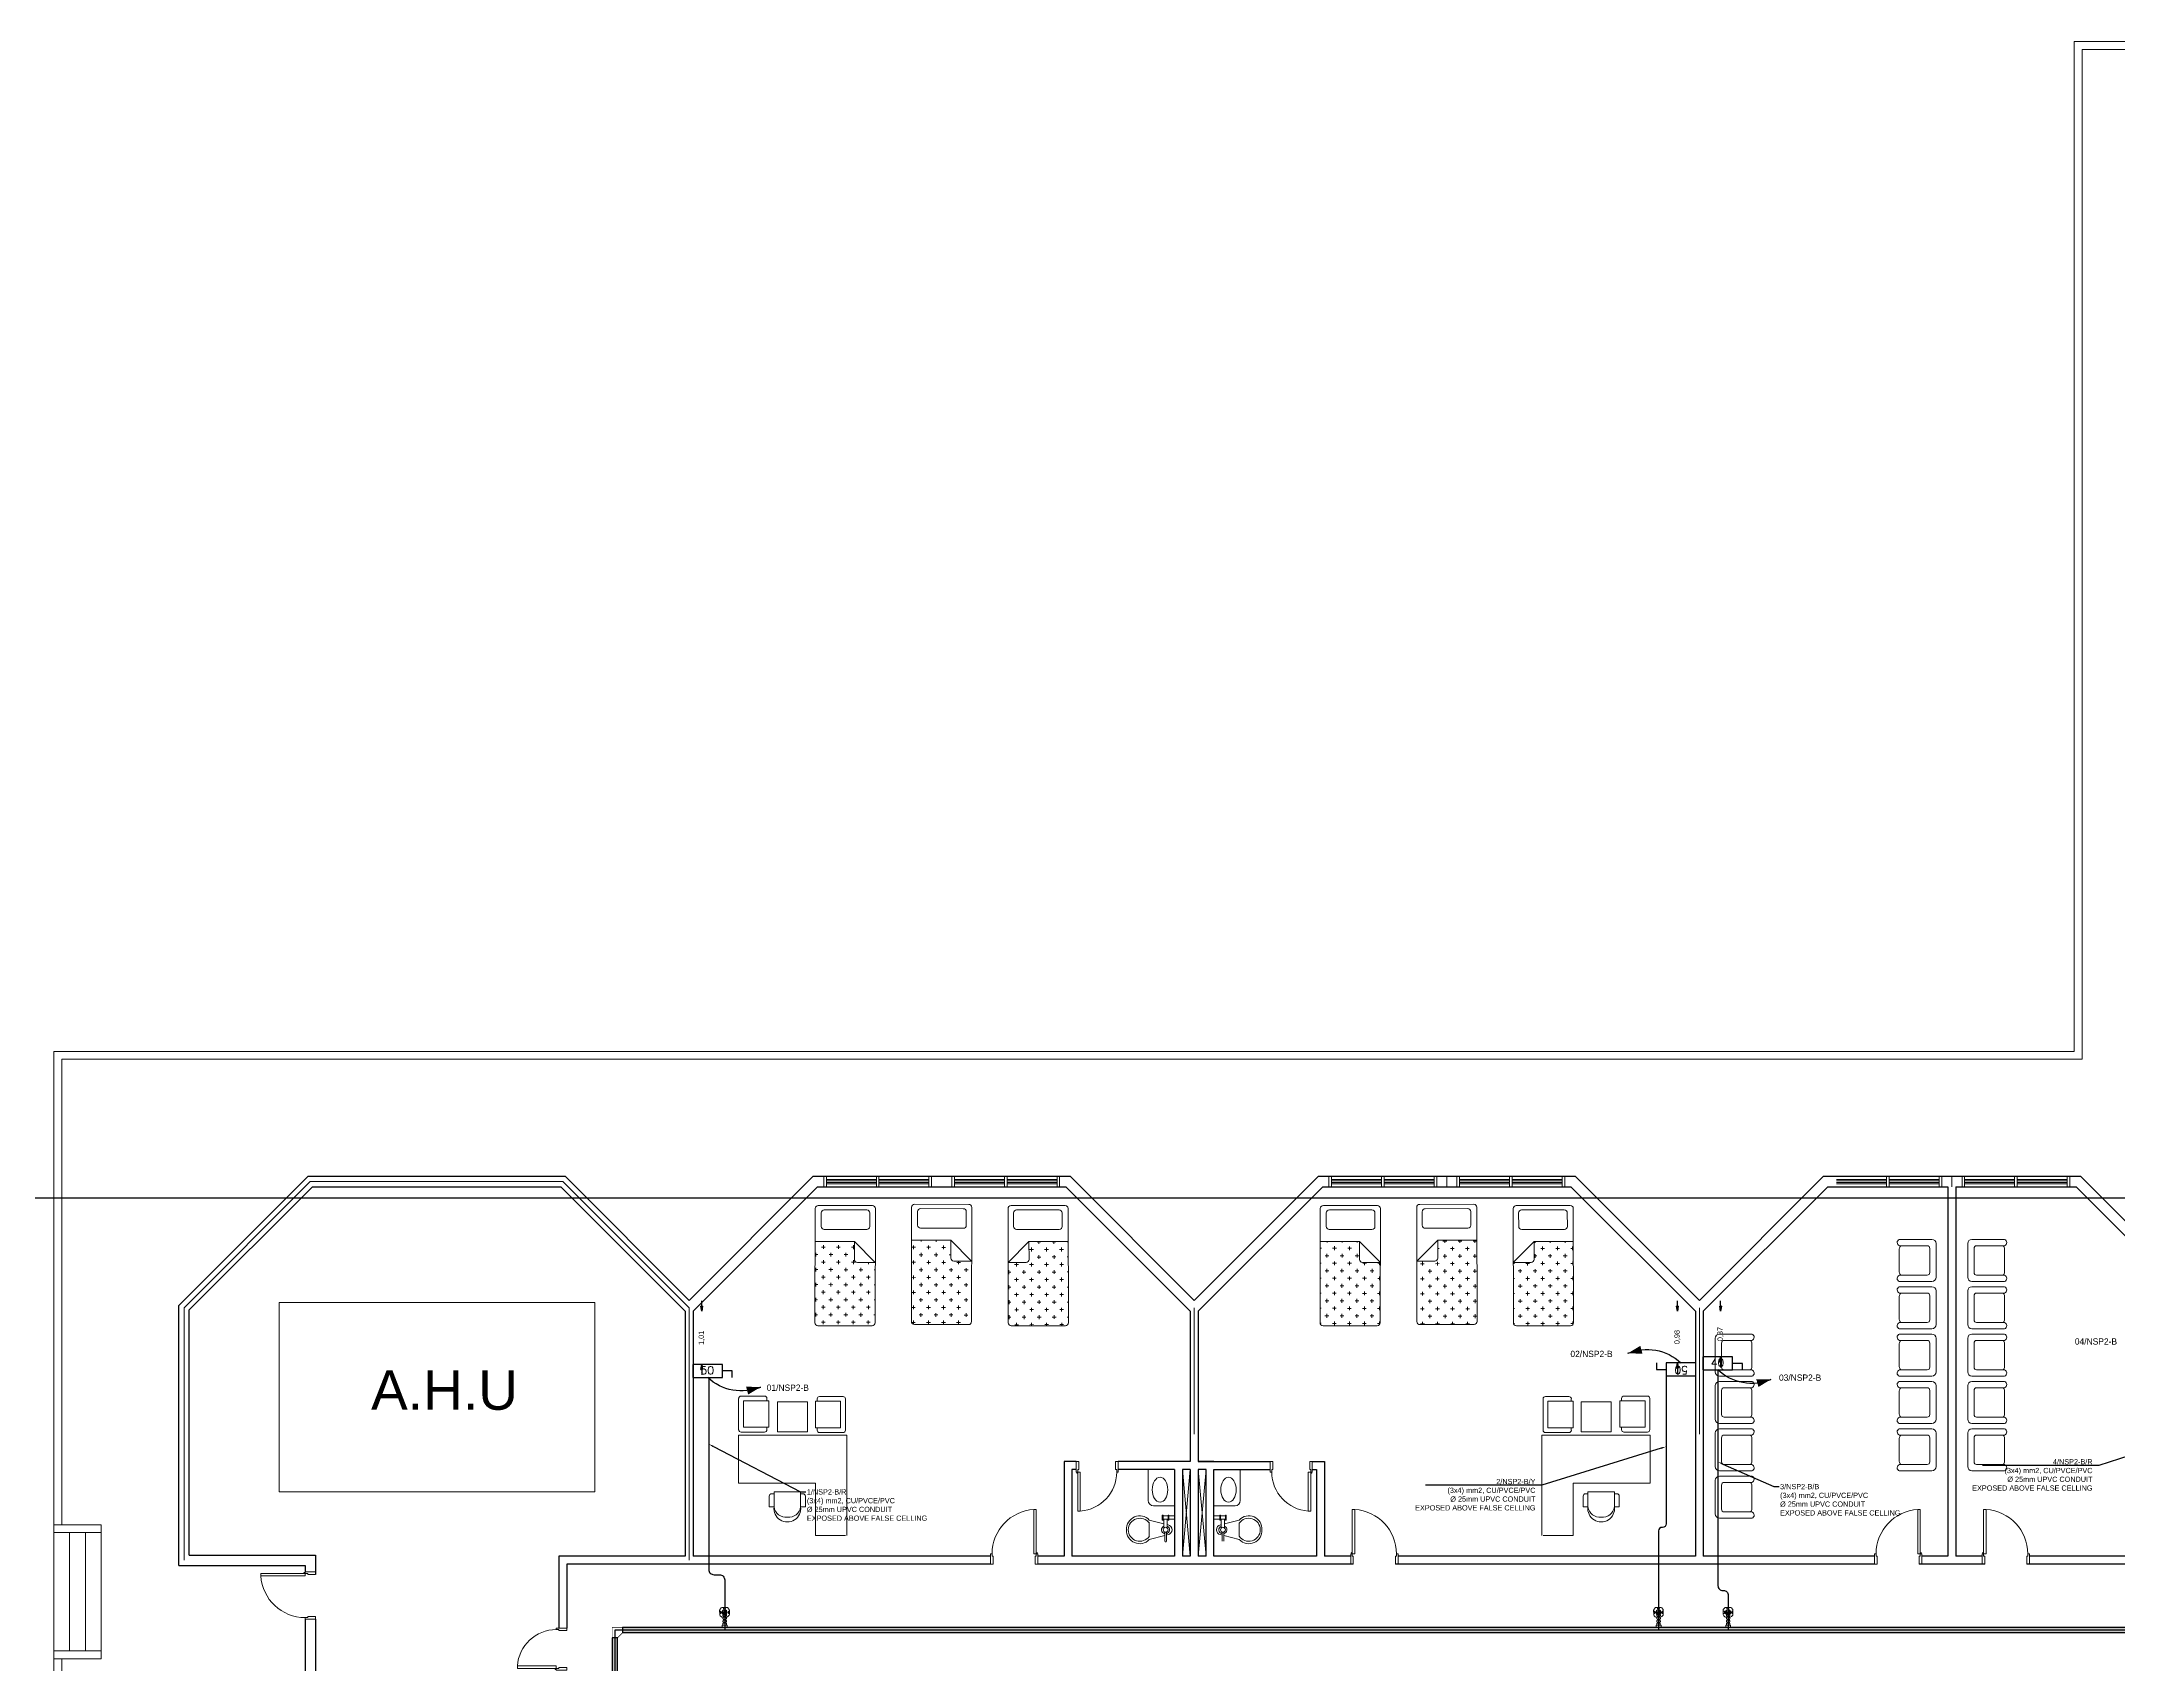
# Model space of a CAD drawing. Extents: x -15 to 163, y 313 to 399.
# Drawn here: x 5.09 to 44.56, y 368.22 to 399.07 of the extents above; entities that cross this region are included whole.
import ezdxf
from ezdxf import colors
from ezdxf.entities.mleader import LeaderData, LeaderLine
from ezdxf.enums import TextEntityAlignment as Align
from ezdxf.math import Vec2, Vec3

# ---------------------------------------------------------------- set-up
doc = ezdxf.new("R2010")
doc.units = 0
doc.header["$LTSCALE"] = 0.15
doc.linetypes.add('CONTINOUS', pattern=[0])
doc.layers.get('0').update_dxf_attribs({"color": 252})
doc.layers.get('Defpoints').update_dxf_attribs({"color": 252})
for name, color, linetype in [('0 BDH', 252, 'Continuous'), ('0 CABLE TRAY', 252, 'Continuous'), ('0 DISCON', 252, 'Continuous'), ('0 sockets', 252, 'Continuous'), ('AUTOINCR', 7, 'Continuous'), ('bound', 252, 'Continuous'), ('CIRCUIT_PRO_LAYER', 7, 'Continuous'), ('CPTOOLS-TRAY', 1, 'Continuous'), ('E-SWIT-AIR', 6, 'Continuous'), ('TEXT', 3, 'Continuous')]:
    doc.layers.add(name, color=color, linetype=linetype)
for name, color, linetype, lineweight in [('0 LEGEND', 140, 'Continuous', 0), ('anal', 252, 'Continuous', 20), ('DOOR', 252, 'Continuous', 20), ('FUR', 252, 'Continuous', 9), ('TMG-LC-ACCEORISE', 1, 'Continuous', 0), ('wall', 252, 'Continuous', 30)]:
    doc.layers.add(name, color=color, linetype=linetype, lineweight=lineweight)
doc.styles.add('ROMAND', font='ROMAND.SHX')
doc.dimstyles.new('ISO-25', dxfattribs={"dimtxt": 0.1, "dimasz": 0.1, "dimexe": 0, "dimexo": 0, "dimtad": 0, "dimtxsty": 'Standard', "dimblk": 'CLOSED', "dimcen": 2.5, "dimse1": 1, "dimse2": 1, "dimclrd": 1, "dimadec": 0, "dimazin": 0, "dimtfac": 1, "dimtix": 1, "dimtofl": 0, "dimtmove": 1, "dimatfit": 0, "dimfxl": 1, "dimarcsym": 0})

# ---------------------------------------------------------------- blocks, each defined once
blk = doc.blocks.new('SEAT02')
at = {"layer": 'FUR'}
for p, q in [((0.7, 0.4), (0.08, 0.4)), ((0, 0.32), (0, -0.32)), ((0.12, 0.23), (0.12, -0.23)), ((0.697, 0.28), (0.17, 0.28)), ((0.7, -0.22), (0.7, 0.22)), ((0.17, -0.28), (0.697, -0.28)), ((0.08, -0.4), (0.7, -0.4))]:
    blk.add_line(p, q, dxfattribs=at)
for centre, radius, start, end in [((0.08, 0.32), 0.08, 90, 180), ((0.677, 0.341), 0.0639, 288.8562, 68.5025), ((0.17, 0.23), 0.05, 90, 180), ((0.62, 0.22), 0.08, 0, 48.5904), ((0.08, -0.32), 0.08, 180, 270), ((0.17, -0.23), 0.05, 180, 270), ((0.62, -0.22), 0.08, 311.4096, 0), ((0.677, -0.341), 0.0639, 291.4975, 71.1438)]:
    blk.add_arc(centre, radius, start, end, dxfattribs=at)
blk = doc.blocks.new('A$C48FC3568')
at = {"layer": 'FUR'}
h = blk.add_hatch(dxfattribs=at)
h.set_pattern_fill('CROSS', color=256, scale=0.5, style=0)
h.set_pattern_definition([(0, (-34.60875, 58.23435), (0.125, -0.125), [0.0625, -0.1875]), (270, (-34.5775, 58.2656), (-0.125, -0.125), [0.0625, -0.1875])])
h.paths.add_polyline_path([(1.055, 0.703), (1.055, 1), (0.05, 1, 0.414214), (0, 0.95), (0, 0.05, 0.414214), (0.05, 0), (1.402, 0), (1.402, 0.653), (1.105, 0.653, -0.414214)])
for p, q in [((0, 0.95), (0, 0.05)), ((1.95, 1), (0.05, 1)), ((1.402, 0.653), (1.055, 1)), ((1.055, 1), (1.055, 0.703)), ((1.602, 0.859), (1.602, 0.15)), ((1.877, 0.909), (1.652, 0.909)), ((1.927, 0.15), (1.927, 0.859)), ((2, 0.05), (2, 0.95)), ((1.402, 0.653), (1.105, 0.653)), ((1.402, 0), (1.402, 0.653)), ((1.652, 0.1), (1.877, 0.1)), ((0.05, 0), (1.95, 0))]:
    blk.add_line(p, q, dxfattribs=at)
for centre, start, end in [((0.05, 0.95), 90, 180), ((1.105, 0.703), 180, 270), ((1.652, 0.859), 90, 180), ((1.877, 0.859), 360, 90), ((1.95, 0.95), 360, 90), ((0.05, 0.05), 180, 270), ((1.652, 0.15), 180, 270), ((1.877, 0.15), 270, 0), ((1.95, 0.05), 270, 360)]:
    blk.add_arc(centre, 0.05, start, end, dxfattribs=at)
blk = doc.blocks.new('D90')
at = {"layer": 'DOOR'}
for points in [[(0.03, 0.2), (0.03, 1.04), (0.078, 1.04), (0.078, 0.2)], [(0.03, 0.2), (0, 0.2), (0, 0), (0.05, 0), (0.05, 0.15), (0.03, 0.15)], [(0.87, 0.2), (0.9, 0.2), (0.9, 0), (0.85, 0), (0.85, 0.15), (0.87, 0.15)]]:
    blk.add_lwpolyline(points, close=True, dxfattribs=at)
blk.add_circle((0.02, 0.21), 0.01, dxfattribs=at)
blk.add_arc((0.025, 0.197), 0.845, 0.2218, 86.3889, dxfattribs=at)
blk = doc.blocks.new('D80')
at = {"layer": 'DOOR'}
for points in [[(0.03, 0.2), (0.03, 0.94), (0.078, 0.94), (0.078, 0.2)], [(0.03, 0.2), (0, 0.2), (0, 0), (0.05, 0), (0.05, 0.15), (0.03, 0.15)], [(0.77, 0.2), (0.8, 0.2), (0.8, 0), (0.75, 0), (0.75, 0.15), (0.77, 0.15)]]:
    blk.add_lwpolyline(points, close=True, dxfattribs=at)
blk.add_circle((0.02, 0.21), 0.01, dxfattribs=at)
blk.add_arc((0.03, 0.2), 0.74, 0, 86.2769, dxfattribs=at)
blk = doc.blocks.new('ARCH')
at = {"layer": 'anal'}
for p, q in [((43.725, 387), (43.725, 399.075)), ((43.725, 399.075), (54.075, 399.075)), ((43.875, 387), (43.875, 398.925)), ((43.875, 398.925), (53.925, 398.925)), ((43.725, 379.875), (43.725, 387)), ((43.875, 379.725), (43.875, 387)), ((5.325, 377.4), (5.325, 379.875)), ((5.325, 379.875), (43.725, 379.875)), ((5.475, 377.4), (5.475, 379.725)), ((5.475, 379.725), (43.875, 379.725)), ((5.325, 326.925), (5.325, 377.4)), ((5.475, 370.875), (5.475, 377.4)), ((10.2, 377.4), (7.8, 375)), ((7.8, 375), (10.2, 377.4)), ((15, 377.4), (10.2, 377.4)), ((10.2, 377.4), (15, 377.4)), ((17.4, 375), (15, 377.4)), ((15, 377.4), (17.4, 375)), ((19.958, 377.4), (19.958, 377.5)), ((19.958, 377.4), (19.958, 377.3)), ((20.008, 377.5), (20.008, 377.3)), ((20.008, 377.44), (20.958, 377.44)), ((20.008, 377.415), (20.958, 377.415)), ((20.008, 377.4), (20.008, 377.3)), ((20.008, 377.385), (20.958, 377.385)), ((20.958, 377.5), (20.958, 377.3)), ((21.008, 377.5), (21.008, 377.3)), ((21.008, 377.44), (21.958, 377.44)), ((21.008, 377.415), (21.958, 377.415)), ((21.008, 377.385), (21.958, 377.385)), ((21.958, 377.5), (21.958, 377.3)), ((21.958, 377.4), (21.958, 377.3)), ((22.008, 377.4), (22.008, 377.5)), ((22.008, 377.4), (22.008, 377.3)), ((22.392, 377.4), (22.392, 377.5)), ((22.392, 377.4), (22.392, 377.3)), ((22.442, 377.5), (22.442, 377.3)), ((23.392, 377.44), (22.442, 377.44)), ((23.392, 377.415), (22.442, 377.415)), ((22.442, 377.4), (22.442, 377.3)), ((23.392, 377.385), (22.442, 377.385)), ((23.392, 377.5), (23.392, 377.3)), ((23.442, 377.5), (23.442, 377.3)), ((24.392, 377.44), (23.442, 377.44)), ((24.392, 377.415), (23.442, 377.415)), ((24.392, 377.385), (23.442, 377.385)), ((24.392, 377.5), (24.392, 377.3)), ((24.392, 377.4), (24.392, 377.3)), ((24.442, 377.4), (24.442, 377.5)), ((24.442, 377.4), (24.442, 377.3)), ((29.558, 377.4), (29.558, 377.5)), ((29.558, 377.4), (29.558, 377.3)), ((29.608, 377.5), (29.608, 377.3)), ((29.608, 377.44), (30.558, 377.44)), ((29.608, 377.415), (30.558, 377.415)), ((29.608, 377.4), (29.608, 377.3)), ((29.608, 377.385), (30.558, 377.385)), ((30.558, 377.5), (30.558, 377.3)), ((30.608, 377.5), (30.608, 377.3)), ((30.608, 377.44), (31.558, 377.44)), ((30.608, 377.415), (31.558, 377.415)), ((30.608, 377.385), (31.558, 377.385)), ((31.558, 377.5), (31.558, 377.3)), ((31.558, 377.4), (31.558, 377.3)), ((31.608, 377.4), (31.608, 377.5)), ((31.608, 377.5), (31.992, 377.5)), ((31.608, 377.4), (31.608, 377.3)), ((31.8, 377.5), (31.8, 377.3)), ((31.992, 377.4), (31.992, 377.5)), ((31.992, 377.4), (31.992, 377.3)), ((32.042, 377.5), (32.042, 377.3)), ((32.992, 377.44), (32.042, 377.44)), ((32.992, 377.415), (32.042, 377.415)), ((32.042, 377.4), (32.042, 377.3)), ((32.992, 377.385), (32.042, 377.385)), ((32.992, 377.5), (32.992, 377.3)), ((33.042, 377.5), (33.042, 377.3)), ((33.992, 377.44), (33.042, 377.44)), ((33.992, 377.415), (33.042, 377.415)), ((33.992, 377.385), (33.042, 377.385)), ((33.992, 377.5), (33.992, 377.3)), ((33.992, 377.4), (33.992, 377.3)), ((34.042, 377.4), (34.042, 377.5)), ((34.042, 377.4), (34.042, 377.3)), ((39.208, 377.44), (40.158, 377.44)), ((39.208, 377.415), (40.158, 377.415)), ((39.208, 377.385), (40.158, 377.385)), ((40.158, 377.5), (40.158, 377.3)), ((40.208, 377.5), (40.208, 377.3)), ((40.208, 377.44), (41.158, 377.44)), ((40.208, 377.415), (41.158, 377.415)), ((40.208, 377.385), (41.158, 377.385)), ((41.158, 377.5), (41.158, 377.3)), ((41.158, 377.4), (41.158, 377.3)), ((41.208, 377.5), (41.592, 377.5)), ((41.208, 377.4), (41.208, 377.5)), ((41.208, 377.4), (41.208, 377.3)), ((41.4, 377.5), (41.4, 377.3)), ((41.592, 377.4), (41.592, 377.5)), ((41.592, 377.4), (41.592, 377.3)), ((41.642, 377.5), (41.642, 377.3)), ((42.592, 377.44), (41.642, 377.44)), ((42.592, 377.415), (41.642, 377.415)), ((41.642, 377.4), (41.642, 377.3)), ((42.592, 377.385), (41.642, 377.385)), ((42.592, 377.5), (42.592, 377.3)), ((42.642, 377.5), (42.642, 377.3)), ((43.592, 377.44), (42.642, 377.44)), ((43.592, 377.415), (42.642, 377.415)), ((43.592, 377.385), (42.642, 377.385)), ((43.592, 377.5), (43.592, 377.3)), ((43.592, 377.4), (43.592, 377.3)), ((43.642, 377.4), (43.642, 377.5)), ((43.642, 377.4), (43.642, 377.3)), ((20.008, 377.36), (20.958, 377.36)), ((21.008, 377.36), (21.958, 377.36)), ((23.392, 377.36), (22.442, 377.36)), ((24.392, 377.36), (23.442, 377.36)), ((29.608, 377.36), (30.558, 377.36)), ((30.608, 377.36), (31.558, 377.36)), ((32.992, 377.36), (32.042, 377.36)), ((33.992, 377.36), (33.042, 377.36)), ((39.208, 377.36), (40.158, 377.36)), ((40.208, 377.36), (41.158, 377.36)), ((42.592, 377.36), (41.642, 377.36)), ((43.592, 377.36), (42.642, 377.36)), ((7.8, 375), (7.8, 370.2)), ((7.8, 370.2), (7.8, 375)), ((17.4, 372.6), (17.4, 375)), ((17.4, 372.6), (17.4, 375)), ((17.4, 372.6), (17.4, 375)), ((17.4, 372.6), (17.4, 375)), ((17.4, 372.6), (17.4, 375)), ((17.4, 372.6), (17.4, 375)), ((17.4, 372.6), (17.4, 375)), ((17.4, 372.6), (17.4, 375)), ((17.4, 372.6), (17.4, 375)), ((17.4, 372.6), (17.4, 375)), ((17.4, 372.6), (17.4, 375)), ((17.4, 372.6), (17.4, 375)), ((17.4, 372.6), (17.4, 375)), ((17.4, 372.6), (17.4, 375)), ((17.4, 372.6), (17.4, 375)), ((17.4, 372.6), (17.4, 375)), ((17.4, 372.6), (17.4, 375)), ((17.4, 372.6), (17.4, 375)), ((17.4, 370.2), (17.4, 375)), ((17.4, 375), (17.4, 370.2)), ((27, 372.6), (27, 375)), ((27, 372.6), (27, 375)), ((27, 372.6), (27, 375)), ((27, 372.6), (27, 375)), ((27, 372.6), (27, 375)), ((27, 372.6), (27, 375)), ((27, 372.6), (27, 375)), ((27, 372.6), (27, 375)), ((27, 372.6), (27, 375)), ((27, 372.6), (27, 375)), ((27, 372.6), (27, 375)), ((27, 372.6), (27, 375)), ((27, 372.6), (27, 375)), ((27, 372.6), (27, 375)), ((27, 372.6), (27, 375)), ((27, 372.6), (27, 375)), ((27, 372.6), (27, 375)), ((27, 372.6), (27, 375)), ((36.6, 372.6), (36.6, 375)), ((36.6, 372.6), (36.6, 375)), ((36.6, 372.6), (36.6, 375)), ((36.6, 372.6), (36.6, 375)), ((36.6, 372.6), (36.6, 375)), ((36.6, 372.6), (36.6, 375)), ((36.6, 372.6), (36.6, 375)), ((36.6, 372.6), (36.6, 375)), ((36.6, 372.6), (36.6, 375)), ((36.6, 372.6), (36.6, 375)), ((36.6, 372.6), (36.6, 375)), ((36.6, 372.6), (36.6, 375)), ((36.6, 372.6), (36.6, 375)), ((36.6, 372.6), (36.6, 375)), ((36.6, 372.6), (36.6, 375)), ((36.6, 372.6), (36.6, 375)), ((36.6, 372.6), (36.6, 375)), ((36.6, 372.6), (36.6, 375)), ((26.775, 371.925), (26.925, 370.275)), ((26.925, 371.925), (26.775, 370.275)), ((27.075, 371.925), (27.225, 370.275)), ((27.225, 371.925), (27.075, 370.275)), ((5.325, 370.875), (6.225, 370.875)), ((5.325, 370.725), (6.225, 370.725)), ((5.325, 370.725), (5.625, 370.725)), ((5.325, 370.725), (5.325, 368.475)), ((5.625, 370.725), (5.625, 368.475)), ((5.925, 370.725), (5.925, 368.475)), ((6.225, 370.875), (6.225, 368.325)), ((6.225, 368.475), (5.325, 368.475)), ((6.225, 368.325), (5.325, 368.325)), ((5.475, 327.075), (5.475, 368.325))]:
    blk.add_line(p, q, dxfattribs=at)
blk.add_lwpolyline([(15.607, 375.099), (9.607, 375.099), (9.607, 371.499), (15.607, 371.499)], close=True, dxfattribs=at)
at = {"layer": 'bound', "color": 2}
blk.add_lwpolyline([(91.902, 377.348), (94.426, 377.348), (94.426, 312.722), (-14.994, 312.722), (-14.994, 377.09), (94.639, 377.09)], dxfattribs=at)
at = {"layer": 'FUR'}
for p, q in [((18.341, 372.98), (18.341, 373.277)), ((18.387, 373.323), (18.833, 373.323)), ((18.433, 373.232), (18.913, 373.232)), ((18.433, 372.98), (18.433, 373.232)), ((18.878, 373.232), (18.878, 373.277)), ((18.913, 372.98), (18.913, 373.232)), ((19.078, 373.211), (19.649, 373.211)), ((19.078, 373.211), (19.078, 372.64)), ((19.649, 373.211), (19.649, 372.64)), ((19.799, 372.971), (19.799, 373.222)), ((20.279, 373.222), (19.799, 373.222)), ((19.834, 373.222), (19.834, 373.268)), ((20.325, 373.313), (19.879, 373.313)), ((20.279, 372.971), (20.279, 373.222)), ((20.371, 372.971), (20.371, 373.268)), ((33.629, 372.971), (33.629, 373.268)), ((33.675, 373.313), (34.121, 373.313)), ((33.721, 373.222), (34.201, 373.222)), ((33.721, 372.971), (33.721, 373.222)), ((34.166, 373.222), (34.166, 373.268)), ((34.201, 372.971), (34.201, 373.222)), ((34.922, 373.211), (34.351, 373.211)), ((34.351, 373.211), (34.351, 372.64)), ((34.922, 373.211), (34.922, 372.64)), ((35.567, 373.232), (35.087, 373.232)), ((35.087, 372.98), (35.087, 373.232)), ((35.122, 373.232), (35.122, 373.277)), ((35.613, 373.323), (35.167, 373.323)), ((35.567, 372.98), (35.567, 373.232)), ((35.659, 372.98), (35.659, 373.277)), ((18.341, 372.98), (18.341, 372.683)), ((18.387, 372.637), (18.833, 372.637)), ((18.433, 372.98), (18.433, 372.729)), ((18.433, 372.729), (18.913, 372.729)), ((18.878, 372.729), (18.878, 372.683)), ((18.913, 372.98), (18.913, 372.729)), ((19.078, 372.64), (19.649, 372.64)), ((19.799, 372.971), (19.799, 372.719)), ((20.279, 372.719), (19.799, 372.719)), ((19.834, 372.719), (19.834, 372.673)), ((20.325, 372.628), (19.879, 372.628)), ((20.279, 372.971), (20.279, 372.719)), ((20.371, 372.971), (20.371, 372.673)), ((33.629, 372.971), (33.629, 372.673)), ((33.675, 372.628), (34.121, 372.628)), ((33.721, 372.971), (33.721, 372.719)), ((33.721, 372.719), (34.201, 372.719)), ((34.166, 372.719), (34.166, 372.673)), ((34.201, 372.971), (34.201, 372.719)), ((34.922, 372.64), (34.351, 372.64)), ((35.087, 372.98), (35.087, 372.729)), ((35.567, 372.729), (35.087, 372.729)), ((35.122, 372.729), (35.122, 372.683)), ((35.613, 372.637), (35.167, 372.637)), ((35.567, 372.98), (35.567, 372.729)), ((35.659, 372.98), (35.659, 372.683)), ((20.395, 372.579), (18.337, 372.579)), ((18.337, 372.579), (18.337, 371.665)), ((20.395, 370.674), (20.395, 372.579)), ((33.605, 372.579), (35.663, 372.579)), ((33.605, 370.674), (33.605, 372.579)), ((35.663, 372.579), (35.663, 371.665)), ((26.125, 371.335), (26.125, 371.925)), ((27.875, 371.335), (27.875, 371.925)), ((19.799, 371.665), (18.337, 371.665)), ((19.015, 371.466), (18.969, 371.466)), ((19.266, 371.5), (19.015, 371.5)), ((19.015, 371.216), (19.015, 371.5)), ((19.266, 371.5), (19.518, 371.5)), ((19.518, 371.216), (19.518, 371.5)), ((19.518, 371.466), (19.563, 371.466)), ((19.799, 371.665), (19.799, 370.674)), ((34.201, 371.665), (35.663, 371.665)), ((34.201, 371.665), (34.201, 370.674)), ((34.482, 371.466), (34.437, 371.466)), ((34.734, 371.5), (34.482, 371.5)), ((34.482, 371.216), (34.482, 371.5)), ((34.734, 371.5), (34.985, 371.5)), ((34.985, 371.216), (34.985, 371.5)), ((34.985, 371.466), (35.031, 371.466)), ((18.923, 371.216), (18.923, 371.42)), ((18.923, 371.216), (19.015, 371.216)), ((19.518, 371.216), (19.609, 371.216)), ((19.609, 371.216), (19.609, 371.42)), ((26.225, 371.235), (26.625, 371.235)), ((26.393, 371.058), (26.409, 371.058)), ((26.393, 370.965), (26.393, 371.058)), ((26.409, 371.058), (26.409, 370.965)), ((26.501, 371.058), (26.517, 371.058)), ((26.501, 370.965), (26.501, 371.058)), ((26.517, 371.058), (26.517, 370.965)), ((27.775, 371.235), (27.375, 371.235)), ((27.483, 371.058), (27.483, 370.965)), ((27.499, 371.058), (27.483, 371.058)), ((27.499, 370.965), (27.499, 371.058)), ((27.607, 371.058), (27.591, 371.058)), ((27.591, 371.058), (27.591, 370.965)), ((27.607, 370.965), (27.607, 371.058)), ((34.391, 371.216), (34.391, 371.42)), ((34.482, 371.216), (34.391, 371.216)), ((35.077, 371.216), (34.985, 371.216)), ((35.077, 371.216), (35.077, 371.42)), ((20.371, 370.674), (19.799, 370.674)), ((26.424, 370.893), (26.146, 370.965)), ((26.146, 370.657), (26.146, 370.904)), ((26.439, 370.671), (26.146, 370.595)), ((26.409, 370.965), (26.393, 370.965)), ((26.409, 371.043), (26.501, 371.043)), ((26.501, 370.981), (26.409, 370.981)), ((26.424, 370.981), (26.424, 370.815)), ((26.44, 370.564), (26.44, 370.737)), ((26.501, 370.687), (26.47, 370.679)), ((26.471, 370.737), (26.471, 370.564)), ((26.486, 370.814), (26.486, 370.981)), ((26.501, 370.873), (26.486, 370.877)), ((26.517, 370.965), (26.501, 370.965)), ((26.517, 371.043), (26.625, 371.043)), ((26.625, 370.981), (26.517, 370.981)), ((27.483, 371.043), (27.375, 371.043)), ((27.375, 370.981), (27.483, 370.981)), ((27.483, 370.965), (27.499, 370.965)), ((27.591, 371.043), (27.499, 371.043)), ((27.499, 370.981), (27.591, 370.981)), ((27.499, 370.873), (27.514, 370.877)), ((27.499, 370.687), (27.53, 370.679)), ((27.514, 370.814), (27.514, 370.981)), ((27.529, 370.737), (27.529, 370.564)), ((27.56, 370.564), (27.56, 370.737)), ((27.561, 370.671), (27.854, 370.595)), ((27.576, 370.981), (27.576, 370.815)), ((27.576, 370.893), (27.854, 370.965)), ((27.591, 370.965), (27.607, 370.965)), ((27.854, 370.657), (27.854, 370.904)), ((33.629, 370.674), (34.201, 370.674))]:
    blk.add_line(p, q, dxfattribs=at)
for centre in [(26.455, 370.78), (27.545, 370.78)]:
    blk.add_circle(centre, 0.0463, dxfattribs=at)
for centre, radius, start, end in [((18.387, 373.277), 0.0457, 90, 180), ((18.833, 373.277), 0.0457, 360, 90), ((19.879, 373.268), 0.0457, 90, 180), ((20.325, 373.268), 0.0457, 0, 90), ((33.675, 373.268), 0.0457, 90, 180), ((34.121, 373.268), 0.0457, 360, 90), ((35.167, 373.277), 0.0457, 90, 180), ((35.613, 373.277), 0.0457, 0, 90), ((18.387, 372.683), 0.0457, 180, 270), ((18.833, 372.683), 0.0457, 270, 360), ((19.879, 372.673), 0.0457, 180, 270), ((20.325, 372.673), 0.0457, 270, 0), ((33.675, 372.673), 0.0457, 180, 270), ((34.121, 372.673), 0.0457, 270, 360), ((35.167, 372.683), 0.0457, 180, 270), ((35.613, 372.683), 0.0457, 270, 0), ((18.969, 371.42), 0.0457, 90, 180), ((19.563, 371.42), 0.0457, 0, 90), ((34.437, 371.42), 0.0457, 90, 180), ((35.031, 371.42), 0.0457, 0, 90), ((19.266, 371.182), 0.254, 172.4334, 7.5666), ((19.238, 371.244), 0.225, 187.1177, 277.1177), ((19.294, 371.244), 0.225, 262.8823, 352.8823), ((26.225, 371.335), 0.1, 180, 270), ((27.775, 371.335), 0.1, 270, 360), ((34.734, 371.182), 0.254, 172.4334, 7.5666), ((34.706, 371.244), 0.225, 187.1177, 277.1177), ((34.762, 371.244), 0.225, 262.8823, 352.8823), ((25.963, 370.795), 0.25, 43.0172, 183.38), ((25.963, 370.765), 0.25, 176.62, 316.9828), ((25.965, 370.779), 0.22, 34.5054, 179.7), ((25.965, 370.781), 0.22, 180.3, 325.4946), ((26.455, 370.78), 0.0772, 113.4137, 258.1237), ((26.455, 370.78), 0.0772, 281.423, 67.1495), ((26.484, 370.78), 0.0942, 280.3889, 79.6111), ((27.516, 370.78), 0.0942, 100.3889, 259.6111), ((27.545, 370.78), 0.0772, 112.8505, 258.577), ((27.545, 370.78), 0.0772, 281.8763, 66.5863), ((28.037, 370.795), 0.25, 356.62, 136.9828), ((28.035, 370.779), 0.22, 0.3, 145.4946), ((28.037, 370.765), 0.25, 223.0172, 3.38), ((28.035, 370.781), 0.22, 214.5054, 359.7), ((26.455, 370.564), 0.0154, 180, 360)]:
    blk.add_arc(centre, radius, start, end, dxfattribs=at)
at = {"layer": 'FUR', "extrusion": (0, 0, -1)}
blk.add_ellipse((26.349, 371.541), major_axis=(0, 0.238), ratio=0.619046, start_param=3.141593, end_param=9.424778, dxfattribs=at)
at = {"layer": 'FUR'}
blk.add_ellipse((27.651, 371.541), major_axis=(0, 0.238), ratio=0.619046, start_param=3.141593, end_param=9.424778, dxfattribs=at)
at = {"layer": 'wall'}
for p, q in [((7.7, 375.041), (10.159, 377.5)), ((10.159, 377.5), (15.041, 377.5)), ((15.041, 377.5), (17.4, 375.141)), ((17.4, 375.141), (19.759, 377.5)), ((19.759, 377.5), (24.641, 377.5)), ((24.641, 377.5), (27, 375.141)), ((27, 375.141), (29.359, 377.5)), ((29.359, 377.5), (34.241, 377.5)), ((34.241, 377.5), (36.6, 375.141)), ((36.6, 375.141), (38.959, 377.5)), ((38.959, 377.5), (43.841, 377.5)), ((43.841, 377.5), (46.2, 375.141)), ((7.9, 374.959), (10.241, 377.3)), ((10.241, 377.3), (14.959, 377.3)), ((14.959, 377.3), (17.325, 374.934)), ((17.475, 374.934), (19.841, 377.3)), ((19.841, 377.3), (24.559, 377.3)), ((24.559, 377.3), (26.925, 374.934)), ((27.075, 374.934), (29.441, 377.3)), ((29.441, 377.3), (34.159, 377.3)), ((34.159, 377.3), (36.525, 374.934)), ((36.675, 374.934), (39.041, 377.3)), ((39.041, 377.3), (41.325, 377.3)), ((41.325, 377.3), (41.325, 370.275)), ((41.475, 377.3), (41.475, 370.275)), ((41.475, 377.3), (43.759, 377.3)), ((43.759, 377.3), (46.125, 374.934)), ((7.7, 370.1), (7.7, 375.041)), ((7.9, 370.3), (7.9, 374.959)), ((17.325, 374.934), (17.325, 370.275)), ((17.475, 374.934), (17.475, 370.275)), ((26.925, 374.934), (26.925, 372.075)), ((27.075, 374.934), (27.075, 372.075)), ((36.525, 374.934), (36.525, 370.275)), ((36.675, 374.934), (36.675, 370.275)), ((24.525, 372.075), (24.525, 370.275)), ((24.756, 372.075), (24.525, 372.075)), ((24.675, 371.925), (24.675, 370.275)), ((24.756, 371.925), (24.675, 371.925)), ((26.925, 372.075), (25.556, 372.075)), ((26.625, 371.925), (25.556, 371.925)), ((26.925, 372.075), (26.625, 372.075)), ((26.625, 371.925), (26.625, 370.275)), ((26.775, 371.925), (26.775, 370.275)), ((26.925, 371.925), (26.775, 371.925)), ((26.925, 371.925), (26.925, 370.275)), ((27.375, 372.075), (27.075, 372.075)), ((27.075, 372.075), (28.444, 372.075)), ((27.225, 371.925), (27.075, 371.925)), ((27.075, 371.925), (27.075, 370.275)), ((27.225, 370.275), (27.225, 371.925)), ((27.375, 370.275), (27.375, 371.925)), ((27.375, 371.925), (28.444, 371.925)), ((29.244, 372.075), (29.475, 372.075)), ((29.244, 371.925), (29.325, 371.925)), ((29.325, 371.925), (29.325, 370.275)), ((29.475, 372.075), (29.475, 370.275)), ((7.9, 370.3), (10.3, 370.3)), ((10.3, 370.3), (10.3, 369.93)), ((17.325, 370.275), (14.925, 370.275)), ((14.925, 370.275), (14.925, 368.912)), ((23.127, 370.275), (17.475, 370.275)), ((24.525, 370.275), (24.027, 370.275)), ((26.625, 370.275), (24.675, 370.275)), ((26.925, 370.275), (26.775, 370.275)), ((27.225, 370.275), (27.075, 370.275)), ((29.325, 370.275), (27.375, 370.275)), ((29.973, 370.275), (29.475, 370.275)), ((35.127, 370.275), (30.873, 370.275)), ((36.525, 370.275), (35.082, 370.275)), ((39.927, 370.275), (36.675, 370.275)), ((41.325, 370.275), (40.827, 370.275)), ((41.973, 370.275), (41.475, 370.275)), ((46.125, 370.275), (42.873, 370.275)), ((7.7, 370.1), (10.1, 370.1)), ((10.1, 370.1), (10.1, 369.98)), ((17.4, 370.125), (15.075, 370.125)), ((15.075, 370.125), (15.075, 368.912)), ((23.127, 370.125), (17.325, 370.125)), ((29.973, 370.125), (24.027, 370.125)), ((30.023, 370.125), (27.075, 370.125)), ((35.127, 370.125), (30.823, 370.125)), ((39.927, 370.125), (30.873, 370.125)), ((42.023, 370.125), (40.777, 370.125)), ((46.275, 370.125), (42.823, 370.125)), ((10.1, 369.08), (10.1, 367.841)), ((10.3, 369.08), (10.3, 367.875))]:
    blk.add_line(p, q, dxfattribs=at)
at = {"layer": 'DOOR', "xscale": -1}
for name, p, rotation in [('D80', (24.756, 372.075), 180), ('D90', (40.827, 370.125), 359.9999999991272), ('D90', (10.3, 369.98), 90)]:
    blk.add_blockref(name, p, dxfattribs=dict(at, rotation=rotation))
at = {"layer": 'DOOR'}
for p, rotation in [((29.244, 372.075), 179.9999999999999), ((15.075, 368.112), 90)]:
    blk.add_blockref('D80', p, dxfattribs=dict(at, rotation=rotation))
at = {"layer": 'DOOR', "xscale": -1}
blk.add_blockref('D90', (24.027, 370.125), dxfattribs=at)
at = {"layer": 'DOOR'}
for p in [(29.973, 370.125), (41.973, 370.125)]:
    blk.add_blockref('D90', p, dxfattribs=at)
at = {"layer": 'FUR'}
for p, xscale, yscale, zscale, rotation in [((21.624, 374.683), -1.142857142856969, 1.142857142856997, 1.142857142856983, 269.8740982340422), ((32.376, 374.683), 1.142857142856969, 1.142857142856969, 1.142857142856969, 90.12590176595786), ((19.791, 374.66), -1.142857142856969, 1.142857142856997, 1.142857142856983, 269.8740982340422), ((24.609, 374.66), 1.142857142856969, 1.142857142856969, 1.142857142856969, 90.12590176595786), ((29.391, 374.66), -1.142857142856969, 1.142857142856997, 1.142857142856983, 269.8740982340422), ((34.209, 374.66), 1.142857142856969, 1.142857142856969, 1.142857142856969, 90.12590176595786)]:
    blk.add_blockref('A$C48FC3568', p, dxfattribs=dict(at, xscale=xscale, yscale=yscale, zscale=zscale, rotation=rotation))
at = {"layer": 'wall', "xscale": -1}
for p in [(41.1, 375.9), (41.1, 375), (41.1, 374.1), (41.1, 373.2), (41.1, 372.3)]:
    blk.add_blockref('SEAT02', p, dxfattribs=at)
at = {"layer": 'wall'}
for p in [(41.7, 375.9), (41.7, 375), (36.9, 374.1), (41.7, 374.1), (36.9, 373.2), (41.7, 373.2), (36.9, 372.3), (41.7, 372.3), (36.9, 371.4)]:
    blk.add_blockref('SEAT02', p, dxfattribs=at)
at = {"layer": 'anal', "insert": (11.354, 373.811), "char_height": 0.75, "width": 4.8, "attachment_point": 1}
blk.add_mtext('{\\fArial|b0|i0|c0|p34;A.H.U}', dxfattribs=at)
blk = doc.blocks.new('DISCON 50A')
at = {"layer": 'E-SWIT-AIR'}
for p, q in [((0.557, 0.124), (0, 0.124)), ((0, -0.124), (0, 0.124)), ((0.557, -0.124), (0.557, 0.124)), ((0.743, 0), (0.557, 0)), ((0.743, -0.124), (0.743, 0)), ((0, -0.124), (0.557, -0.124))]:
    blk.add_line(p, q, dxfattribs=at)
at = {"layer": '0 DISCON', "color": 6, "linetype": 'ByBlock', "insert": (0.141, 0.087), "char_height": 0.15, "width": 0.24286, "attachment_point": 1, "style": 'ROMAND'}
blk.add_mtext('50', dxfattribs=at)
blk = doc.blocks.new('DISCON 40A')
at = {"layer": 'E-SWIT-AIR'}
for p, q in [((0.557, 0.124), (0, 0.124)), ((0, -0.124), (0, 0.124)), ((0.557, -0.124), (0.557, 0.124)), ((0.743, 0), (0.557, 0)), ((0.743, -0.124), (0.743, 0)), ((0, -0.124), (0.557, -0.124))]:
    blk.add_line(p, q, dxfattribs=at)
at = {"layer": '0 DISCON', "color": 6, "linetype": 'ByBlock', "insert": (0.141, 0.087), "char_height": 0.15, "width": 0.24286, "attachment_point": 1, "style": 'ROMAND'}
blk.add_mtext('40', dxfattribs=at)
blk = doc.blocks.new('*U44')
at = {"transparency": 33554687}
blk.add_line((-558, 71), (-626, 130), dxfattribs=at)
blk.add_lwpolyline([(-626, 130, 0, 96, 0), (-493, 30, 96, 96, 0)], format="xyseb", dxfattribs=at)
at = {"ltscale": 0.2, "transparency": 33554687}
blk.add_arc((-214, 542), 583, 225.0509, 291.5678, dxfattribs=at)
blk = doc.blocks.new('N')
at = {"layer": 'TEXT', "transparency": 33554687, "xscale": -0.0016, "yscale": 0.0016, "zscale": 0.0016, "rotation": 68.01807446485657}
blk.add_blockref('*U44', (0, 0), dxfattribs=at)
blk = doc.blocks.new('*U69')
at = {"color": 0, "const_width": 0.01}
for points in [[(-0.05, 0.15), (-0.05, 0.2)], [(0.05, 0.15), (0.05, 0.2)], [(0.2, 0.05), (0.15, 0.05)], [(0.2, -0.05), (0.15, -0.05)]]:
    blk.add_lwpolyline(points, dxfattribs=at)
at = {"layer": 'CIRCUIT_PRO_LAYER', "color": 0, "const_width": 0.01}
blk.add_lwpolyline([(-0.05, -0.05), (-0.05, 0.15), (0.05, 0.15), (0.15, 0.05), (0.15, -0.05)], close=True, dxfattribs=at)
blk = doc.blocks.new('*U76')
at = {"layer": 'CPTOOLS-TRAY'}
h = blk.add_hatch(dxfattribs=at)
h.set_pattern_fill('HEX', color=0, scale=0.005)
h.paths.add_polyline_path([(0.05, 47.732), (-0.05, 47.732), (-0.05, 0), (0.05, 0)])
at = {"layer": 'CPTOOLS-TRAY', "color": 0}
blk.add_lwpolyline([(0.05, 47.732), (-0.05, 47.732), (-0.05, 0), (0.05, 0)], close=True, dxfattribs=at)
blk = doc.blocks.new('*U77')
at = {"layer": 'CPTOOLS-TRAY'}
h = blk.add_hatch(dxfattribs=at)
h.set_pattern_fill('HEX', color=0, scale=0.005)
h.paths.add_polyline_path([(0.05, 27.748), (-0.05, 27.748), (-0.05, 0), (0.05, 0)])
at = {"layer": 'CPTOOLS-TRAY', "color": 0}
blk.add_lwpolyline([(0.05, 27.748), (-0.05, 27.748), (-0.05, 0), (0.05, 0)], close=True, dxfattribs=at)
blk = doc.blocks.new('O1N3C1Q1T2')
at = {"layer": '0 CABLE TRAY', "color": 0, "linetype": 'ByBlock'}
for name, p, rotation in [('*U69', (15.987, 368.874), 270), ('*U77', (15.987, 368.724), 180), ('*U76', (63.868, 368.874), 90)]:
    blk.add_blockref(name, p, dxfattribs=dict(at, rotation=rotation))
blk = doc.blocks.new('EMT CON. ADAPTER')
at = {"linetype": 'CONTINOUS'}
for points in [[(-60, 25), (-60, -25), (-30, -25), (-30, 25)], [(0, 35), (-30, 35), (-30, -35), (0, -35)]]:
    blk.add_lwpolyline(points, close=True, dxfattribs=at)
blk = doc.blocks.new('WERG')
at = {"layer": '0 LEGEND', "color": 1, "ltscale": 0.05}
for p, q in [((-43, 16), (-43, -16)), ((-27, 26), (-33, 26)), ((-17, 17), (0, 17)), ((-17, -16), (-17, 16)), ((-33, -26), (-27, -26)), ((-17, -17), (0, -17))]:
    blk.add_line(p, q, dxfattribs=at)
for centre, start, end in [((-33, 16), 90.0002, 180.0002), ((-27, 16), 0.0002, 90.0002), ((-33, -16), 180.0002, 270.0002), ((-27, -16), 270.0002, 0.0002)]:
    blk.add_arc(centre, 10, start, end, dxfattribs=at)
blk = doc.blocks.new('d')
at = {"layer": 'TMG-LC-ACCEORISE', "color": 1, "ltscale": 0.4, "extrusion": (0.000106033, -0.013854, 0.999904), "elevation": 0}
blk.add_lwpolyline([(-0.015, 0.126), (0.013, 0.126, -0.198912), (0.02, 0.123), (0.027, 0.116, -0.198912), (0.03, 0.109), (0.03, 0.082, -0.198912), (0.027, 0.075), (0.02, 0.068, -0.198912), (0.013, 0.065), (-0.014, 0.064, -0.198912), (-0.021, 0.067), (-0.028, 0.074, -0.198912), (-0.031, 0.081), (-0.031, 0.095), (-0.032, 0.109, -0.198912), (-0.029, 0.116), (-0.022, 0.123, -0.198912)], format="xyb", close=True, dxfattribs=at)
for points in [[(-0.031, 0.088), (-0.032, 0.102), (-0.024, 0.102), (-0.024, 0.088)], [(-0.008, 0.126), (0.005, 0.126), (0.005, 0.119), (-0.008, 0.118)], [(-0.008, 0.064), (0.006, 0.065), (0.006, 0.072), (-0.008, 0.072)], [(0.03, 0.089), (0.03, 0.102), (0.023, 0.102), (0.023, 0.089)]]:
    blk.add_lwpolyline(points, close=True, dxfattribs=at)
at = {"layer": 'TMG-LC-ACCEORISE', "color": 1, "extrusion": (0.000106033, -0.013854, 0.999904), "elevation": 0}
for points in [[(-0.017, 0.095), (0.016, 0.095)], [(-0.001, 0.079), (-0.001, 0.112)]]:
    blk.add_lwpolyline(points, dxfattribs=at)
at = {"layer": 'TMG-LC-ACCEORISE', "color": 1, "extrusion": (0.000106033, -0.013854, 0.999904)}
blk.add_circle((-0.001, 0.095, 0), 0.0166, dxfattribs=at)
at = {"layer": '0 LEGEND', "ltscale": 0.05, "yscale": 0.0004392358987307064}
for name, p, xscale, zscale, rotation in [('EMT CON. ADAPTER', (0, 0), 0.0004392358987307064, 0.0004392358987307064, 270.4385235983306), ('WERG', (-0.001, 0.083), -0.0004392358987307064, 0.0004392358987307065, 90.4385235983306), ('WERG', (0, 0.064), -0.0004392358987307064, 0.0004392358987307065, 90.4385235983306), ('WERG', (0, 0.045), -0.0004392358987307064, 0.0004392358987307065, 90.4385235983306), ('WERG', (0, 0.026), -0.0004392358987307064, 0.0004392358987307065, 90.4385235983306)]:
    blk.add_blockref(name, p, dxfattribs=dict(at, xscale=xscale, zscale=zscale, rotation=rotation))
blk = doc.blocks.new('_Closed')
at = {"color": 0, "linetype": 'ByBlock', "lineweight": -2}
for p, q in [((-1, 0.17), (0, 0)), ((-1, 0.17), (-1, -0.17)), ((0, 0), (-1, -0.17)), ((0, 0), (-1, 0))]:
    blk.add_line(p, q, dxfattribs=at)
blk = doc.blocks.new('*D96')
at = {"layer": '0 CABLE TRAY', "color": 1, "linetype": 'ByBlock', "lineweight": -2, "transparency": 16777216}
for p, q in [((37.003, 375.034), (37.003, 375.134)), ((37.003, 373.967), (37.003, 373.867))]:
    blk.add_line(p, q, dxfattribs=at)
at = {"layer": 'Defpoints', "color": 0, "linetype": 'ByBlock', "transparency": 16777216}
for p in [(36.675, 374.934), (37.003, 374.934), (36.675, 374.067)]:
    blk.add_point(p, dxfattribs=at)
at = {"layer": '0 CABLE TRAY', "color": 1, "linetype": 'ByBlock', "lineweight": -2, "transparency": 16777216, "xscale": 0.1, "yscale": 0.1, "zscale": 0.1}
for p, rotation in [((37.003, 374.934), 270), ((37.003, 374.067), 90)]:
    blk.add_blockref('_Closed', p, dxfattribs=dict(at, rotation=rotation))
at = {"layer": '0 CABLE TRAY', "color": 0, "linetype": 'ByBlock', "transparency": 16777216, "insert": (37.003, 374.5), "char_height": 0.1, "attachment_point": 5, "rotation": 90}
blk.add_mtext('0,87', dxfattribs=at)
blk = doc.blocks.new('*D97')
at = {"layer": '0 CABLE TRAY', "color": 1, "linetype": 'ByBlock', "lineweight": -2, "transparency": 16777216}
for p, q in [((36.183, 375.034), (36.183, 375.134)), ((36.183, 373.852), (36.183, 373.752))]:
    blk.add_line(p, q, dxfattribs=at)
at = {"layer": 'Defpoints', "color": 0, "linetype": 'ByBlock', "transparency": 16777216}
for p in [(36.183, 374.934), (36.525, 374.934), (36.525, 373.952)]:
    blk.add_point(p, dxfattribs=at)
at = {"layer": '0 CABLE TRAY', "color": 1, "linetype": 'ByBlock', "lineweight": -2, "transparency": 16777216, "xscale": 0.1, "yscale": 0.1, "zscale": 0.1}
for p, rotation in [((36.183, 374.934), 270), ((36.183, 373.952), 90)]:
    blk.add_blockref('_Closed', p, dxfattribs=dict(at, rotation=rotation))
at = {"layer": '0 CABLE TRAY', "color": 0, "linetype": 'ByBlock', "transparency": 16777216, "insert": (36.183, 374.443), "char_height": 0.1, "attachment_point": 5, "rotation": 90}
blk.add_mtext('0,98', dxfattribs=at)
blk = doc.blocks.new('*D99')
at = {"layer": '0 CABLE TRAY', "color": 1, "linetype": 'ByBlock', "lineweight": -2, "transparency": 16777216}
for p, q in [((17.639, 375.034), (17.639, 375.134)), ((17.639, 373.824), (17.639, 373.724))]:
    blk.add_line(p, q, dxfattribs=at)
at = {"layer": 'Defpoints', "color": 0, "linetype": 'ByBlock', "transparency": 16777216}
for p in [(17.475, 374.934), (17.639, 374.934), (17.475, 373.924)]:
    blk.add_point(p, dxfattribs=at)
at = {"layer": '0 CABLE TRAY', "color": 1, "linetype": 'ByBlock', "lineweight": -2, "transparency": 16777216, "xscale": 0.1, "yscale": 0.1, "zscale": 0.1}
for p, rotation in [((17.639, 374.934), 270), ((17.639, 373.924), 90)]:
    blk.add_blockref('_Closed', p, dxfattribs=dict(at, rotation=rotation))
at = {"layer": '0 CABLE TRAY', "color": 0, "linetype": 'ByBlock', "transparency": 16777216, "insert": (17.639, 374.429), "char_height": 0.1, "attachment_point": 5, "rotation": 90}
blk.add_mtext('1,01', dxfattribs=at)

msp = doc.modelspace()

# ---------------------------------------------------------------- linework, layer by layer
at = {"layer": '0 CABLE TRAY', "color": 6, "linetype": 'ByBlock'}
for points in [[(64.068, 374.143), (64.018, 374.143), (64.018, 368.874), (15.987, 368.874), (15.987, 340.826), (44.6, 340.826), (44.6, 347.445), (44.6, 356.96), (59.681, 356.96), (59.681, 353.028), (56.305, 353.036)], [(64.068, 373.231), (64.018, 373.231), (64.018, 368.874), (15.987, 368.874), (15.987, 340.826), (44.6, 340.826), (44.6, 347.445), (44.6, 356.96), (59.681, 356.96), (59.681, 353.028), (56.305, 353.036)], [(64.068, 372.558), (64.018, 372.558), (64.018, 368.874), (15.987, 368.874), (15.987, 340.826), (44.6, 340.826), (44.6, 347.445), (44.6, 356.96), (59.681, 356.96), (59.681, 353.028), (56.305, 353.036)], [(64.068, 371.815), (64.018, 371.815), (64.018, 368.874), (15.987, 368.874), (15.987, 340.826), (44.6, 340.826), (44.6, 347.445), (44.6, 356.96), (59.681, 356.96), (59.681, 353.028), (56.305, 353.036)], [(18.076, 368.924), (18.076, 368.874), (15.987, 368.874), (15.987, 340.826), (44.6, 340.826), (44.6, 347.445), (44.6, 356.96), (59.681, 356.96), (59.681, 353.028), (56.305, 353.036)], [(35.825, 368.924), (35.825, 368.874), (15.987, 368.874), (15.987, 340.826), (44.6, 340.826), (44.6, 347.445), (44.6, 356.96), (59.681, 356.96), (59.681, 353.028), (56.305, 353.036)], [(37.148, 368.924), (37.148, 368.874), (15.987, 368.874), (15.987, 340.826), (44.6, 340.826), (44.6, 347.445), (44.6, 356.96), (59.681, 356.96), (59.681, 353.028), (56.305, 353.036)], [(44.876, 368.924), (44.876, 368.874), (15.987, 368.874), (15.987, 340.826), (44.6, 340.826), (44.6, 347.445), (44.6, 356.96), (59.681, 356.96), (59.681, 353.028), (56.305, 353.036)]]:
    msp.add_lwpolyline(points, dxfattribs=at)
at = {"layer": '0 sockets', "color": 6, "linetype": 'ByBlock'}
for points in [[(35.968, 373.828), (35.968, 370.891, -0.414214), (35.902, 370.825), (35.891, 370.825, 0.414214), (35.825, 370.759), (35.825, 368.924)], [(36.953, 373.82), (36.953, 369.716, 0.414214), (37.045, 369.625), (37.057, 369.625, -0.414214), (37.148, 369.534), (37.148, 368.924)], [(17.773, 373.658), (17.773, 370.025, 0.414214), (17.873, 369.925), (17.976, 369.925, -0.414214), (18.076, 369.825), (18.076, 368.924)]]:
    msp.add_lwpolyline(points, format="xyb", dxfattribs=at)

# ---------------------------------------------------------------- block references
at = {"layer": '0 BDH', "color": 6, "linetype": 'ByBlock'}
for p, rotation in [((36.247, 373.952), 90), ((17.753, 373.676), 270), ((36.953, 373.82), 270)]:
    msp.add_blockref('N', p, dxfattribs=dict(at, rotation=rotation))
at = {"layer": '0 CABLE TRAY', "color": 1, "linetype": 'ByBlock'}
msp.add_blockref('O1N3C1Q1T2', (0, 0), dxfattribs=at)
at = {"layer": '0 CABLE TRAY', "color": 6, "linetype": 'ByBlock', "xscale": 3, "yscale": 3, "zscale": 3}
for p in [(18.076, 368.924), (35.825, 368.924), (37.148, 368.924)]:
    msp.add_blockref('d', p, dxfattribs=at)
at = {"layer": '0 DISCON', "color": 6, "linetype": 'ByBlock'}
for name, p in [('DISCON 50A', (17.475, 373.8)), ('DISCON 40A', (36.675, 373.944))]:
    msp.add_blockref(name, p, dxfattribs=at)
at = {"layer": '0 DISCON', "color": 6, "linetype": 'ByBlock', "rotation": 180}
msp.add_blockref('DISCON 50A', (36.525, 373.828), dxfattribs=at)
at = {"layer": '0 sockets', "color": 3}
msp.add_blockref('ARCH', (0, 0), dxfattribs=at)

# ---------------------------------------------------------------- texts
at = {"layer": 'AUTOINCR', "color": 4, "linetype": 'ByBlock'}
for s, p in [('04/NSP2-B', (43.736, 374.264)), ('02/NSP2-B', (34.149, 374.027)), ('01/NSP2-B', (18.874, 373.385)), ('03/NSP2-B', (38.113, 373.576))]:
    msp.add_text(s, height=0.12, dxfattribs=at).set_placement(p, align=Align.BOTTOM_LEFT)

# ---------------------------------------------------------------- dimensions: what is measured, and where the dimension line sits
at = {"layer": '0 CABLE TRAY', "color": 6, "linetype": 'ByBlock'}
for base, p1, p2, picture, middle in [((17.639, 374.934), (17.475, 373.924), (17.475, 374.934), '*D99', (17.639, 374.429)), ((36.183, 374.934), (36.525, 373.952), (36.525, 374.934), '*D97', (36.183, 374.443)), ((37.003, 374.934), (36.675, 374.067), (36.675, 374.934), '*D96', (37.003, 374.5))]:
    dim = msp.add_linear_dim(base=base, p1=p1, p2=p2, angle=90, dimstyle='ISO-25', dxfattribs=at)
    dim.commit()
    dim.dimension.update_dxf_attribs({"geometry": picture, "text_midpoint": middle})

# ---------------------------------------------------------------- leaders
ml = msp.add_multileader_mtext('Standard', dxfattribs=at)
ml.set_content('1/NSP2-B/R \\P(3x4) mm2, CU/PVCE/PVC\\P%%C 25mm UPVC CONDUIT\\PEXPOSED ABOVE FALSE CELLING', color=6)
ml.set_leader_properties()
ml.build(insert=Vec2(0, 0))
ml.multileader.update_dxf_attribs({"text_right_attachment_type": 6, "dogleg_length": 0.1, "arrow_head_size": 0.1})
ctx = ml.context
ctx.base_point, ctx.char_height, ctx.arrow_head_size, ctx.landing_gap_size = Vec3(19.618, 371.5), 0.1, 0.1, 0.02
ctx.right_attachment = 6
notes = []
notes.append((ctx, [(0, (1, 1, 0), (19.518, 371.5), (1, 0), 0.1, [(0, [(17.773, 372.409)], 0, [])])]))
ctx.mtext.insert, ctx.mtext.width, ctx.mtext.flow_direction = Vec3(19.638, 371.55), 3.885, 5
ml = msp.add_multileader_mtext('Standard', dxfattribs=at)
ml.set_content('2/NSP2-B/Y \\P(3x4) mm2, CU/PVCE/PVC\\P%%C 25mm UPVC CONDUIT\\PEXPOSED ABOVE FALSE CELLING', color=6)
ml.set_leader_properties()
ml.build(insert=Vec2(0, 0))
ml.multileader.update_dxf_attribs({"text_right_attachment_type": 6, "dogleg_length": 0.1, "arrow_head_size": 0.1})
ctx = ml.context
ctx.base_point, ctx.char_height, ctx.arrow_head_size, ctx.landing_gap_size = Vec3(30.799, 371.697), 0.1, 0.1, 0.02
ctx.right_attachment, ctx.text_align_type = 6, 2
notes.append((ctx, [(0, (1, 1, 0), (33.605, 371.627), (-1, 0), 0.1, [(0, [(35.968, 372.36)], 0, [])])]))
ctx.mtext.insert, ctx.mtext.width, ctx.mtext.alignment, ctx.mtext.flow_direction = Vec3(33.485, 371.747), 3.885, 3, 5
ml = msp.add_multileader_mtext('Standard', dxfattribs=at)
ml.set_content('3/NSP2-B/B\\P(3x4) mm2, CU/PVCE/PVC\\P%%C 25mm UPVC CONDUIT\\PEXPOSED ABOVE FALSE CELLING', color=6)
ml.set_leader_properties()
ml.build(insert=Vec2(0, 0))
ml.multileader.update_dxf_attribs({"text_right_attachment_type": 6, "dogleg_length": 0.1, "arrow_head_size": 0.1})
ctx = ml.context
ctx.base_point, ctx.char_height, ctx.arrow_head_size, ctx.landing_gap_size = Vec3(38.114, 371.601), 0.1, 0.1, 0.02
ctx.right_attachment = 6
notes.append((ctx, [(0, (1, 1, 0), (38.014, 371.601), (1, 0), 0.1, [(0, [(36.953, 372.07)], 0, [])])]))
ctx.mtext.insert, ctx.mtext.width, ctx.mtext.flow_direction = Vec3(38.134, 371.651), 3.885, 5
ml = msp.add_multileader_mtext('Standard', dxfattribs=at)
ml.set_content('4/NSP2-B/R \\P(3x4) mm2, CU/PVCE/PVC\\P%%C 25mm UPVC CONDUIT\\PEXPOSED ABOVE FALSE CELLING', color=6)
ml.set_leader_properties()
ml.build(insert=Vec2(0, 0))
ml.multileader.update_dxf_attribs({"text_right_attachment_type": 6, "dogleg_length": 0.1, "arrow_head_size": 0.1})
ctx = ml.context
ctx.base_point, ctx.char_height, ctx.arrow_head_size, ctx.landing_gap_size = Vec3(41.385, 372.073), 0.1, 0.1, 0.02
ctx.right_attachment, ctx.text_align_type = 6, 2
notes.append((ctx, [(0, (1, 1, 0), (44.192, 372.003), (-1, 0), 0.1, [(0, [(44.876, 372.22)], 0, [])])]))
ctx.mtext.insert, ctx.mtext.width, ctx.mtext.alignment, ctx.mtext.flow_direction = Vec3(44.072, 372.123), 3.885, 3, 5
for ctx, leaders in notes:
    for number, flags, end, landing, length, lines in leaders:
        leader = LeaderData()
        leader.index, (leader.has_last_leader_line, leader.has_dogleg_vector, leader.attachment_direction) = number, flags
        leader.last_leader_point, leader.dogleg_vector, leader.dogleg_length = Vec3(end), Vec3(landing), length
        for number, points, colour, breaks in lines:
            line = LeaderLine()
            line.index, line.vertices, line.color, line.breaks = number, Vec3.list(points), colors.encode_raw_color(colour), breaks
            leader.lines.append(line)
        ctx.leaders.append(leader)

doc.saveas('drawing.dxf')
